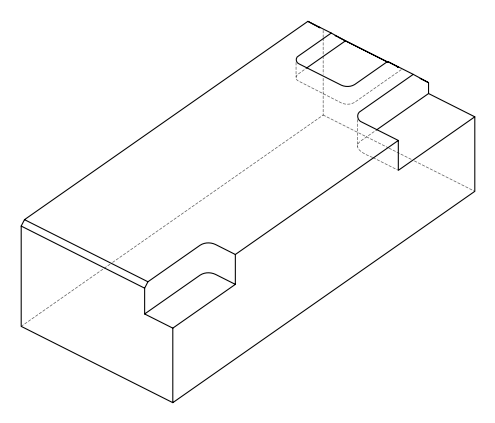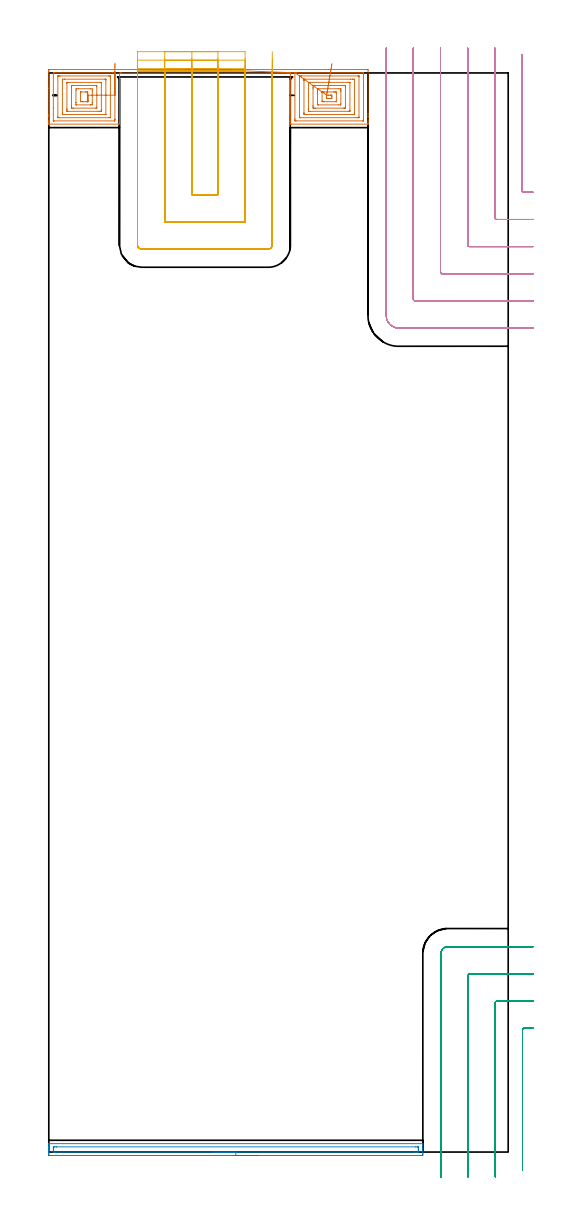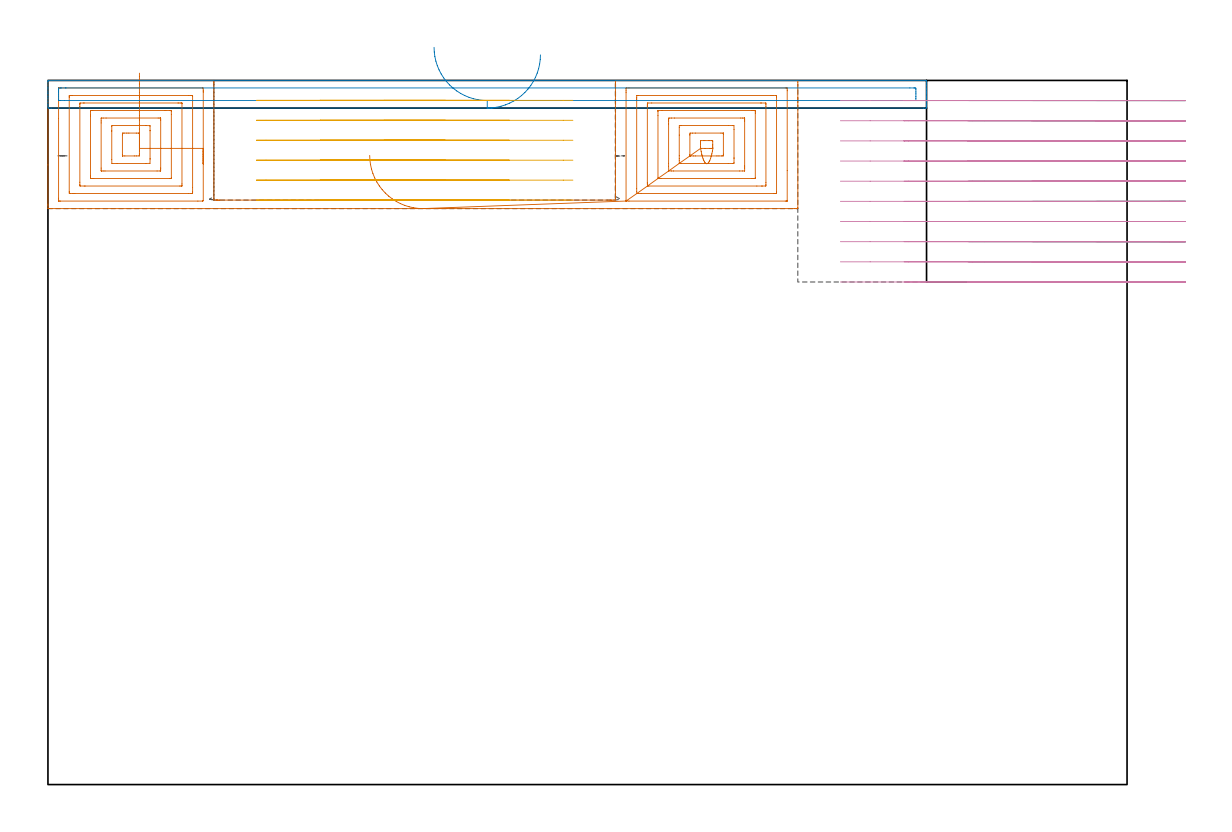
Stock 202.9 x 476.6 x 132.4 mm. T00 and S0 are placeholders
(PLAN: 5 operations, 1 tool changes, 42.9 min)
(1 AREA_MILL | FG_CHAMFER_SURFACE | UGT0205_001 | 6.13 min | 37393 mm3)
(2 AREA_MILL_1 | FG_CHAMFER_SURFACE_1 | UGT0205_001 | 2.83 min | 2278 mm3)
(3 MILL_CORNER_NOTCH_RECTANGULAR | CORNER_NOTCH_RECTANGULAR | NXT0201_012 | Follow Part, ap 4, ae 75% | 9.47 min | 140045 mm3)
(4 MILL_CORNER_NOTCH_RECTANGULAR_1 | CORNER_NOTCH_RECTANGULAR_1 | NXT0201_012 | Follow Part, ap 4, ae 75% | 16.98 min | 279258 mm3)
(5 MILL_SLOT | SLOT_PARTIAL_RECTANGULAR | NXT0201_012 | Follow Part, ap 4, ae 75% | 7.48 min | 129002 mm3)
(TOOL UGT0205_001 | Chamfer Mill 20 x 3 x 45 deg. | D20 FL50 Z2)
(TOOL NXT0201_012 | ENDMILL 16mm [2P460-1600-NA 1630] | D16 FL38 Z6)
(OP 1 AREA_MILL)
G17 G21 G94 G90
T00 M6
G54
G17 G0 G90 X60.5 Y478.1 S1061 M3
G43 Z142.4 H0
Z118.3
G94 G1 X60.538 Z117.428 F250.
X60.652 Z116.564
X60.841 Z115.712
X61.103 Z114.88
X61.437 Z114.074
X61.84 Z113.3
X62.309 Z112.564
X62.84 Z111.872
X63.429 Z111.229
X64.072 Z110.64
X64.764 Z110.109
X65.5 Z109.64
X66.274 Z109.237
X67.08 Z108.903
X67.912 Z108.641
X68.764 Z108.452
X69.628 Z108.338
X70.5 Z108.3
X140.419
X140.788 Y478.096 Z108.302
X140.99 Y478.091 Z108.306
X141. Y477.885 Z108.512
Y458.648 Z127.747
Y458.07 Z128.324
Y457.453 Z128.944
Y457.184 Z129.213
Y455.41 Z130.985
Y454.872 Z131.527
Y454.318 Z132.08
Y454.024 Z132.366
X140.991 Y454.003 Z132.388
X140.865 Y454. Z132.4
X107.018
X106.71 Y454.005 Z132.391
X106.707 Y454.056 Z132.34
X106.7 Y454.374 Z132.023
Y476.5 Z109.9
X106.266
X106.039 Y476.491 Z109.89
X105.949 Y476.5 Z109.9
X105.769
X105.682 Y476.498 Z109.894
X105.243 Y476.5 Z109.9
X32.308 Z109.899
X32.202 Y476.498 Z109.894
X32.074 Y476.5 Z109.9
X31.818 Z109.899
X31.814 Y476.497 Z109.894
X31.81 Y476.493 Z109.89
X31.803 Z109.891
X31.755 Y476.497 Z109.896
X31.66 Y476.5 Z109.9
X31.2
X31.199 Y454.394 Z132.004
X31.19 Y454.005 Z132.391
X30.864 Y454. Z132.4
X0.135
X0.01 Y454.003 Z132.388
X0.007 Y454.023 Z132.368
X0. Y454.318 Z132.08
Y454.871 Z131.528
Y455.41 Z130.985
Y457.453 Z128.944
Y458.07 Z128.324
Y469.886 Z116.511
Y477.268 Z109.129
X0.003 Y477.576 Z108.821
X0.008 Y478.091 Z108.306
X0.061 Y478.094 Z108.303
X0.581 Y478.1 Z108.3
X70.5
X108.701 Y476.679 Z109.721
X108.802 Y476.68 Z109.72
X109.245 Y476.686 Z109.714
X138.638
X138.86 Y476.683 Z109.717
X138.968 Y476.68 Z109.72
X138.987 Y476.679 Z109.721
X138.992 Y476.664 Z109.736
X138.996 Y476.632 Z109.768
X138.999 Y476.553 Z109.847
X139. Y470.926 Z115.474
X138.999 Y455.937 Z130.463
X138.996 Y455.576 Z130.824
X138.992 Y455.474 Z130.926
X138.988 Y455.421 Z130.979
X138.969 Y455.419 Z130.981
X138.86 Y455.417 Z130.983
X138.638 Y455.414 Z130.986
X109.245
X108.803 Y455.421 Z130.979
X108.71 Y455.428 Z130.972
X108.705 Y455.496 Z130.904
X108.703 Y455.564 Z130.836
X108.7 Y455.953 Z130.447
Y456.297 Z130.103
Y476.527 Z109.873
X108.701 Y476.679 Z109.721
X110.722 Y475.265 Z111.135
X110.759 Y475.267 Z111.133
X110.848 Y475.27 Z111.13
X111.026 Y475.271 Z111.129
X111.56 Y475.272 Z111.128
X136.5 Y475.271 Z111.129
X136.856 Y475.27 Z111.13
X136.974 Y475.267 Z111.133
X136.987 Y475.266 Z111.134
X136.992 Y475.23 Z111.17
X136.997 Y475.154 Z111.246
X136.999 Y475.059 Z111.341
X137. Y474.916 Z111.484
X136.999 Y457.184 Z129.216
X136.998 Y457.043 Z129.357
X136.99 Y456.899 Z129.501
X136.981 Y456.835 Z129.565
X136.945 Y456.833 Z129.567
X136.856 Y456.831 Z129.569
X136.323 Y456.829 Z129.571
X135.966 Y456.828 Z129.572
X110.907 Y456.829 Z129.571
X110.812 Y456.83 Z129.57
X110.75 Y456.832 Z129.568
X110.719 Y456.835 Z129.565
X110.71 Y456.86 Z129.54
X110.704 Y457.184 Z129.216
X110.701 Y457.508 Z128.892
X110.7 Y474.354 Z112.046
X110.704 Y474.916 Z111.484
X110.707 Y475.234 Z111.166
X110.722 Y475.265 Z111.135
X112.728 Y473.851 Z112.549
X112.808 Y473.854 Z112.546
X112.982 Y473.856 Z112.544
X133.294 Y473.857 Z112.543
X134.184
X134.358 Y473.856 Z112.544
X134.935 Y473.85 Z112.55
X134.99 Y473.841 Z112.559
X134.995 Y473.757 Z112.643
X134.998 Y473.577 Z112.823
X135. Y473.218 Z113.182
Y458.957 Z127.443
X134.998 Y458.551 Z127.849
X134.994 Y458.348 Z128.052
X134.99 Y458.253 Z128.147
X134.896 Y458.249 Z128.151
X134.184 Y458.243 Z128.157
X134.011
X113.525
X112.808 Y458.247 Z128.153
X112.715 Y458.249 Z128.151
X112.705 Y458.635 Z127.765
X112.701 Y458.85 Z127.55
X112.7 Y458.957 Z127.443
Y473.25 Z113.15
X112.702 Y473.358 Z113.042
X112.71 Y473.572 Z112.828
X112.728 Y473.851 Z112.549
X114.708 Y472.432 Z113.968
X114.731 Y472.436 Z113.964
X115.105 Y472.441 Z113.959
X115.293 Y472.443 Z113.957
X132.403
X132.591 Y472.441 Z113.959
X132.965 Y472.436 Z113.964
X132.992 Y472.432 Z113.968
X132.994 Y472.422 Z113.978
X132.997 Y472.393 Z114.007
X132.999 Y472.341 Z114.059
X133. Y472.256 Z114.144
X132.999 Y460.137 Z126.263
X132.996 Y459.844 Z126.556
X132.992 Y459.696 Z126.704
X132.99 Y459.665 Z126.735
X132.903 Y459.662 Z126.738
X132.778 Y459.659 Z126.741
X132.59 Y459.657 Z126.743
X132.403
X115.48
X114.775 Y459.658 Z126.742
X114.732 Y459.661 Z126.739
X114.725 Y459.663 Z126.737
X114.71 Y459.679 Z126.721
X114.703 Y459.73 Z126.67
X114.701 Y459.844 Z126.556
X114.7 Y460.62 Z125.78
X114.701 Y472.353 Z114.047
X114.702 Y472.402 Z113.998
X114.708 Y472.432 Z113.968
X116.72 Y471.022 Z115.378
X117.261 Y471.026 Z115.374
X117.605 Y471.028 Z115.372
X130.074
X130.622 Y471.026 Z115.374
X130.971 Y471.022 Z115.378
X130.99 Y471.017 Z115.383
X130.996 Y470.997 Z115.403
X130.999 Y470.483 Z115.917
X131. Y470.107 Z116.293
X130.999 Y461.617 Z124.783
X130.998 Y461.242 Z125.158
X130.992 Y461.115 Z125.285
X130.989 Y461.078 Z125.322
X130.963 Y461.076 Z125.324
X130.896 Y461.074 Z125.326
X130.622 Y461.072 Z125.328
X130.279 Y461.071 Z125.329
X117.809
X117.261 Y461.072 Z125.328
X116.915 Y461.075 Z125.325
X116.713 Y461.078 Z125.322
X116.704 Y461.285 Z125.115
X116.702 Y461.617 Z124.783
X116.7 Y462.175 Z124.225
Y469.596 Z116.804
X116.702 Y470.153 Z116.247
X116.72 Y471.022 Z115.378
X118.71 Y469.596 Z116.804
X119.025 Y469.614 Z116.786
X119.043
X127.931 Y469.615 Z116.785
X128.823 Y469.613 Z116.787
X128.84 Y469.612 Z116.788
X128.99 Y469.596 Z116.804
X128.996 Y469.442 Z116.958
X129. Y468.71 Z117.69
Y468.551 Z117.849
X128.999 Y463.232 Z123.168
X128.99 Y462.503 Z123.897
X128.856 Y462.488 Z123.912
X128.84 Y462.487 Z123.913
X127.968 Y462.485 Z123.915
X119.06 Y462.486 Z123.914
X119.043
X118.71 Y462.503 Z123.897
X118.703 Y462.841 Z123.559
X118.7 Y464.277 Z122.123
Y468.164 Z118.236
X118.701 Y468.71 Z117.69
X118.702 Y469.049 Z117.351
X118.71 Y469.596 Z116.804
X120.715 Y468.194 Z118.206
X120.731 Y468.196 Z118.204
X120.824 Y468.198 Z118.202
X121.336 Y468.2 Z118.2
X121.715
X125.789
X126.168
X126.682 Y468.199 Z118.201
X126.892 Y468.196 Z118.204
X126.985 Y468.194 Z118.206
X126.999 Y467.883 Z118.517
Y464.07 Z122.33
X126.997 Y463.966 Z122.434
X126.993 Y463.916 Z122.484
X126.991 Y463.908 Z122.492
X126.975 Y463.905 Z122.495
X126.926 Y463.903 Z122.497
X126.547 Y463.9 Z122.5
X121.715
X121.2 Y463.902 Z122.498
X120.824 Y463.907 Z122.493
X120.71 Y463.913 Z122.487
X120.703 Y464.153 Z122.247
X120.701 Y464.277 Z122.123
X120.7 Y467.946 Z118.454
X120.704 Y468.07 Z118.33
X120.71 Y468.152 Z118.248
X120.715 Y468.194 Z118.206
X122.716 Y466.78 Z119.62
X122.762 Y466.781 Z119.619
X123.496 Y466.786 Z119.614
X123.647
X124.387
X124.539
X124.807 Y466.782 Z119.618
X124.94 Y466.779 Z119.621
X124.99 Y466.772 Z119.628
X124.992 Y466.729 Z119.671
X124.999 Y466.327 Z120.073
Y466.05 Z120.35
X124.996 Y465.444 Z120.956
X124.99 Y465.354 Z121.046
X124.98 Y465.32 Z121.08
X124.941 Y465.319 Z121.081
X124.757 Y465.316 Z121.084
X124.387 Y465.314 Z121.086
X124.236
X123.496
X123.344
X122.739 Y465.32 Z121.08
X122.711 Y465.321 Z121.079
X122.707 Y465.356 Z121.044
X122.703 Y465.442 Z120.958
X122.701 Y465.613 Z120.787
X122.7 Y465.956 Z120.444
Y466.05 Z120.35
X122.702 Y466.446 Z119.954
X122.706 Y466.644 Z119.756
X122.71 Y466.743 Z119.657
X122.716 Y466.78 Z119.62
X122.823 Y467.418 Z119.035
X122.938 Y468.104 Z118.509
X123.06 Y468.833 Z118.046
X123.188 Y469.599 Z117.648
X123.321 Y470.396 Z117.32
X123.458 Y471.219 Z117.063
X123.599 Y472.06 Z116.88
X123.742 Y472.914 Z116.772
X123.886 Y473.774 Z116.74
X124.029 Y474.633 Z116.784
X124.172 Y475.485 Z116.904
X124.312 Y476.324 Z117.099
X124.449 Y477.143 Z117.367
X124.582 Y477.935 Z117.706
X124.709 Y478.696 Z118.114
X124.83 Y479.418 Z118.588
X124.943 Y480.097 Z119.124
X125.049 Y480.728 Z119.718
G0 Z142.4
X29.2 Y480.922
Z119.62
G1 Y480.279 Z119.031
Y479.586 Z118.5
Y478.851 Z118.031
Y478.077 Z117.628
Y477.271 Z117.295
Y476.439 Z117.032
Y475.587 Z116.843
Y474.722 Z116.729
Y473.851 Z116.691
Y472.979 Z116.729
Y472.114 Z116.843
Y471.263 Z117.032
Y470.43 Z117.295
Y469.625 Z117.628
Y468.851 Z118.031
Y468.115 Z118.5
Y467.423 Z119.031
Y466.78 Z119.62
Y456.181 Z130.219
X29.199 Y456.064 Z130.336
X29.194 Y455.831 Z130.569
X29.184 Y455.421 Z130.979
X29.083 Y455.415 Z130.985
X29.079 Y455.414 Z130.986
X2.362
X2.14 Y455.417 Z130.983
X2.032 Y455.42 Z130.98
X2.013 Y455.421 Z130.979
X2.009 Y455.436 Z130.964
X2.004 Y455.468 Z130.932
X2.002 Y455.546 Z130.854
X2. Y461.174 Z125.226
Y476.163 Z110.237
X2.004 Y476.524 Z109.876
X2.008 Y476.627 Z109.773
X2.012 Y476.679 Z109.721
X2.031 Y476.681 Z109.719
X2.141 Y476.683 Z109.717
X2.362 Y476.686 Z109.714
X28.192
X29.083 Y476.685 Z109.715
X29.088 Y476.684 Z109.716
X29.199 Y476.629 Z109.771
X29.201 Y476.572 Z109.828
X29.2 Y466.78 Z119.62
X27.2
X27.199 Y456.987 Z129.413
X27.197 Y456.889 Z129.511
X27.192 Y456.841 Z129.559
X27.19 Y456.836 Z129.564
X27.171 Y456.833 Z129.567
X27.125 Y456.831 Z129.569
X26.768 Y456.829 Z129.571
X26.411 Y456.828 Z129.572
X4.5 Y456.829 Z129.571
X4.144 Y456.831 Z129.569
X4.026 Y456.833 Z129.567
X4.013 Y456.835 Z129.565
X4.009 Y456.87 Z129.53
X4.004 Y456.946 Z129.454
X4.001 Y457.041 Z129.359
X4. Y457.184 Z129.216
X4.001 Y474.916 Z111.484
X4.002 Y475.057 Z111.343
X4.01 Y475.201 Z111.199
X4.019 Y475.265 Z111.135
X4.055 Y475.267 Z111.133
X4.144 Y475.269 Z111.131
X4.678 Y475.271 Z111.129
X5.034
X26.411
X26.948 Y475.268 Z111.132
X27.116 Y475.265 Z111.135
X27.19 Y475.258 Z111.142
X27.198 Y475.019 Z111.381
X27.199 Y474.916 Z111.484
X27.2 Y474.131 Z112.269
Y466.78 Z119.62
X25.2
X25.199 Y458.39 Z128.01
X25.195 Y458.308 Z128.092
X25.19 Y458.26 Z128.14
X25.183 Y458.249 Z128.151
X25.167 Y458.248 Z128.152
X24.988 Y458.245 Z128.155
X24.629 Y458.243 Z128.157
X24.456
X6.816
X6.641 Y458.244 Z128.156
X6.065 Y458.25 Z128.15
X6.01 Y458.259 Z128.141
X6.007 Y458.343 Z128.057
X6.003 Y458.523 Z127.877
X6. Y458.882 Z127.518
Y473.143 Z113.257
X6.003 Y473.549 Z112.851
X6.007 Y473.752 Z112.648
X6.01 Y473.847 Z112.553
X6.105 Y473.851 Z112.549
X6.816 Y473.856 Z112.544
X6.989 Y473.857 Z112.543
X24.803
X25.041 Y473.855 Z112.545
X25.159 Y473.852 Z112.548
X25.183 Y473.851 Z112.549
X25.19 Y473.838 Z112.562
X25.193 Y473.801 Z112.599
X25.199 Y473.462 Z112.938
X25.2 Y466.78 Z119.62
X23.2
X23.199 Y460.381 Z126.019
X23.193 Y459.844 Z126.556
X23.19 Y459.675 Z126.725
X23.029 Y459.664 Z126.737
X22.848 Y459.661 Z126.739
X22.145 Y459.657 Z126.743
X21.957
X8.41
X8.222 Y459.659 Z126.741
X8.097 Y459.662 Z126.738
X8.01 Y459.665 Z126.735
X8.008 Y459.696 Z126.704
X8.004 Y459.844 Z126.556
X8. Y460.438 Z125.962
Y460.73 Z125.67
X8.001 Y471.964 Z114.436
X8.004 Y472.256 Z114.144
X8.008 Y472.404 Z113.996
X8.01 Y472.435 Z113.965
X8.097 Y472.438 Z113.962
X8.222 Y472.441 Z113.959
X8.41 Y472.443 Z113.957
X8.597
X22.848 Y472.442 Z113.958
X23.036 Y472.44 Z113.96
X23.16 Y472.436 Z113.964
X23.191 Y472.433 Z113.967
X23.194 Y472.415 Z113.985
X23.197 Y472.373 Z114.027
X23.199 Y472.256 Z114.144
X23.2 Y466.78 Z119.62
X21.2
Y461.485 Z124.915
X21.197 Y461.351 Z125.049
X21.19 Y461.09 Z125.31
X21.166 Y461.078 Z125.322
X21.135 Y461.075 Z125.325
X21.067 Y461.073 Z125.327
X20.724 Y461.071 Z125.329
X10.926 Y461.072 Z125.328
X10.378 Y461.074 Z125.326
X10.029 Y461.078 Z125.322
X10.01 Y461.083 Z125.317
X10.004 Y461.103 Z125.297
X10.001 Y461.617 Z124.783
X10. Y461.993 Z124.407
X10.001 Y470.483 Z115.917
X10.002 Y470.858 Z115.542
X10.008 Y470.985 Z115.415
X10.011 Y471.022 Z115.378
X10.037 Y471.024 Z115.376
X10.104 Y471.026 Z115.374
X10.378 Y471.028 Z115.372
X10.721 Y471.029 Z115.371
X20.519
X21.067 Y471.026 Z115.374
X21.144 Y471.025 Z115.375
X21.184 Y471.022 Z115.378
X21.19 Y470.881 Z115.519
X21.197 Y470.616 Z115.784
X21.199 Y470.483 Z115.917
X21.2 Y466.78 Z119.62
X19.2
Y463.475 Z122.925
Y463.39 Z123.01
X19.195 Y462.593 Z123.807
X19.19 Y462.503 Z123.897
X18.412 Y462.486 Z123.914
X18.395
X12.16
X12.144 Y462.487 Z123.913
X12.01 Y462.503 Z123.897
X12.004 Y462.658 Z123.742
X12.001 Y463.39 Z123.01
X12. Y463.549 Z122.851
X12.001 Y468.868 Z117.532
X12.01 Y469.596 Z116.804
X12.144 Y469.612 Z116.788
X12.16 Y469.613 Z116.787
X13.032 Y469.615 Z116.785
X18.395 Y469.614 Z116.786
X19.19 Y469.596 Z116.804
X19.2 Y468.795 Z117.605
Y468.71 Z117.69
Y466.78 Z119.62
X17.2
Y465.466 Z120.934
Y464.58 Z121.82
X17.197 Y464.277 Z122.123
X17.193 Y463.985 Z122.415
X17.19 Y463.917 Z122.483
X17.117 Y463.907 Z122.493
X16.988 Y463.903 Z122.497
X16.613 Y463.901 Z122.499
X15.211 Y463.9 Z122.5
X14.832
X14.318 Y463.901 Z122.499
X14.108 Y463.904 Z122.496
X14.015 Y463.906 Z122.494
X14.001 Y464.217 Z122.183
Y468.03 Z118.37
X14.003 Y468.134 Z118.266
X14.007 Y468.184 Z118.216
X14.009 Y468.192 Z118.208
X14.025 Y468.195 Z118.205
X14.074 Y468.197 Z118.203
X14.453 Y468.2 Z118.2
X16.235
X16.613 Y468.199 Z118.201
X17.13 Y468.196 Z118.204
X17.177 Y468.194 Z118.206
X17.191 Y468.135 Z118.265
X17.196 Y467.823 Z118.577
X17.2 Y467.239 Z119.161
Y466.937 Z119.463
Y466.78 Z119.62
Y466.19 Z120.264
Y465.659 Z120.956
Y465.19 Z121.692
Y464.788 Z122.465
Y464.454 Z123.271
Y464.191 Z124.103
Y464.003 Z124.955
Y463.889 Z125.82
Y463.851 Z126.692
Y463.889 Z127.563
Y464.003 Z128.428
Y464.191 Z129.28
Y464.454 Z130.112
Y464.788 Z130.918
Y465.19 Z131.692
Y465.659 Z132.427
Y466.19 Z133.119
Y466.78 Z133.763
G0 Z142.4
M5
M2
(OP 2 AREA_MILL_1)
G17 G21 G94 G90
T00 M6
G54
G17 G0 G90 X92.6 Y-1.5 S1061 M3
G43 Z142.4 H0
Z137.2
G94 G1 X92.562 Z136.328 F250.
X92.448 Z135.464
X92.259 Z134.612
X91.997 Z133.78
X91.663 Z132.974
X91.26 Z132.2
X90.792 Z131.464
X90.26 Z130.772
X89.671 Z130.129
X89.028 Z129.54
X88.336 Z129.008
X87.6 Z128.54
X86.826 Z128.137
X86.02 Z127.803
X85.188 Z127.541
X84.336 Z127.352
X83.472 Z127.238
X82.6 Z127.2
X0.591
X0.184 Y-1.496 Z127.201
X0.01 Y-1.491 Z127.205
X0. Y-1.095 Z127.6
Y-0.799 Z127.896
Y-0.217 Z128.477
Y0.375 Z129.072
Y0.661 Z129.358
Y1.253 Z129.95
Y1.539 Z130.235
Y2.111 Z130.81
Y2.417 Z131.116
Y3.437 Z132.136
X0.002 Y3.57 Z132.263
X0.01 Y3.698 Z132.388
X0.145 Y3.7 Z132.4
X165.055
X165.19 Y3.698 Z132.388
X165.198 Y3.57 Z132.263
X165.2 Y3.436 Z132.135
Y2.724 Z131.423
Y2.111 Z130.81
Y1.539 Z130.235
Y1.253 Z129.95
Y0.661 Z129.358
Y0.375 Z129.072
Y-0.217 Z128.477
Y-0.799 Z127.896
X165.197 Y-1.095 Z127.6
X165.19 Y-1.491 Z127.205
X165.016 Y-1.496 Z127.201
X164.609 Y-1.5 Z127.2
X82.6
Y-0.086 Z128.614
X3.132
X2.374 Y-0.085 Z128.615
X2.238 Y-0.083 Z128.617
X2.037 Y-0.079 Z128.621
X2.01 Y-0.013 Z128.687
X2.004 Y0.147 Z128.847
X2.001 Y0.661 Z129.361
X2. Y1.029 Z129.729
X2.001 Y1.539 Z130.239
X2.003 Y1.904 Z130.604
X2.01 Y2.268 Z130.968
X2.374 Y2.28 Z130.98
X2.51 Y2.283 Z130.983
X3.265 Y2.286 Z130.986
X3.398
X162.068
X162.826 Y2.284 Z130.984
X162.962 Y2.283 Z130.983
X163.163 Y2.279 Z130.979
X163.19 Y2.213 Z130.913
X163.196 Y2.053 Z130.753
X163.199 Y1.539 Z130.239
X163.2 Y1.171 Z129.871
X163.199 Y0.661 Z129.361
X163.197 Y0.296 Z128.996
X163.19 Y-0.068 Z128.632
X162.826 Y-0.08 Z128.62
X162.69 Y-0.083 Z128.617
X161.935 Y-0.086 Z128.614
X161.802
X82.6
X81.728 Z128.652
X80.864 Z128.766
X80.012 Z128.955
X79.18 Z129.217
X78.374 Z129.551
X77.6 Z129.954
X76.864 Z130.423
X76.172 Z130.954
X75.529 Z131.543
X74.94 Z132.186
X74.408 Z132.878
X73.94 Z133.614
X73.537 Z134.388
X73.203 Z135.194
X72.941 Z136.026
X72.752 Z136.878
X72.638 Z137.743
X72.6 Z138.614
G0 Z142.4
M5
M2
(OP 3 MILL_CORNER_NOTCH_RECTANGULAR)
G17 G21 G94 G90
T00 M6
G54
G17 G0 G90 X213.9 Y54.7 S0 M3
G43 Z142.4 H1
Z128.61
G94 G1 X210.9 F250.
X209.995 F500.
G3 X209.2 Y53.905 R0.8
G1 Y-4.931
Y-7.931 F250.
G0 Z142.4
X213.9 Y66.7
Z128.61
G1 X210.9
X197.995 F500.
G3 X197.2 Y65.905 R0.8
G1 Y-8.
Y-11. F250.
G0 Z142.4
X213.9 Y78.7
Z128.61
G1 X210.9
X185.996 F500.
G3 X185.2 Y77.904 R0.8
G1 Y-8.
Y-11. F250.
G0 Z142.4
X213.9 Y90.7
Z128.61
G1 X210.9
X176.1 F500.
G3 X173.2 Y87.8 R2.9
G1 Y-8.
Y-11. F250.
G0 Z142.4
X213.9 Y54.7
Z124.82
G1 X210.9
X209.995 F500.
G3 X209.2 Y53.905 R0.8
G1 Y-4.931
Y-7.931 F250.
G0 Z142.4
X213.9 Y66.7
Z124.82
G1 X210.9
X197.995 F500.
G3 X197.2 Y65.905 R0.8
G1 Y-8.
Y-11. F250.
G0 Z142.4
X213.9 Y78.7
Z124.82
G1 X210.9
X185.995 F500.
G3 X185.2 Y77.905 R0.8
G1 Y-8.
Y-11. F250.
G0 Z142.4
X213.9 Y90.7
Z124.82
G1 X210.9
X176.1 F500.
G3 X173.2 Y87.8 R2.9
G1 Y-8.
Y-11. F250.
G0 Z142.4
X213.9 Y54.7
Z121.03
G1 X210.9
X209.995 F500.
G3 X209.2 Y53.905 R0.8
G1 Y-4.931
Y-7.931 F250.
G0 Z142.4
X213.9 Y66.7
Z121.03
G1 X210.9
X197.995 F500.
G3 X197.2 Y65.905 R0.8
G1 Y-8.
Y-11. F250.
G0 Z142.4
X213.9 Y78.7
Z121.03
G1 X210.9
X185.995 F500.
G3 X185.2 Y77.905 R0.8
G1 Y-8.
Y-11. F250.
G0 Z142.4
X213.9 Y90.7
Z121.03
G1 X210.9
X176.1 F500.
G3 X173.2 Y87.8 R2.9
G1 Y-8.
Y-11. F250.
G0 Z142.4
X213.9 Y54.7
Z117.24
G1 X210.9
X209.995 F500.
G3 X209.2 Y53.905 R0.8
G1 Y-4.931
Y-7.931 F250.
G0 Z142.4
X213.9 Y66.7
Z117.24
G1 X210.9
X197.995 F500.
G3 X197.2 Y65.905 R0.8
G1 Y-8.
Y-11. F250.
G0 Z142.4
X213.9 Y78.7
Z117.24
G1 X210.9
X185.995 F500.
G3 X185.2 Y77.905 R0.8
G1 Y-8.
Y-11. F250.
G0 Z142.4
X213.9 Y90.7
Z117.24
G1 X210.9
X176.1 F500.
G3 X173.2 Y87.8 R2.9
G1 Y-8.
Y-11. F250.
G0 Z142.4
X213.9 Y54.7
Z113.45
G1 X210.9
X209.995 F500.
G3 X209.2 Y53.905 R0.8
G1 Y-4.931
Y-7.931 F250.
G0 Z142.4
X213.9 Y66.7
Z113.45
G1 X210.9
X197.995 F500.
G3 X197.2 Y65.905 R0.8
G1 Y-8.
Y-11. F250.
G0 Z142.4
X213.9 Y78.7
Z113.45
G1 X210.9
X185.995 F500.
G3 X185.2 Y77.905 R0.8
G1 Y-8.
Y-11. F250.
G0 Z142.4
X213.9 Y90.7
Z113.45
G1 X210.9
X176.1 F500.
G3 X173.2 Y87.8 R2.9
G1 Y-8.
Y-11. F250.
G0 Z142.4
X213.9 Y54.7
Z109.66
G1 X210.9
X209.995 F500.
G3 X209.2 Y53.905 R0.8
G1 Y-4.931
Y-7.931 F250.
G0 Z142.4
X213.9 Y66.7
Z109.66
G1 X210.9
X197.995 F500.
G3 X197.2 Y65.905 R0.8
G1 Y-8.
Y-11. F250.
G0 Z142.4
X213.9 Y78.7
Z109.66
G1 X210.9
X185.995 F500.
G3 X185.2 Y77.905 R0.8
G1 Y-8.
Y-11. F250.
G0 Z142.4
X213.9 Y90.7
Z109.66
G1 X210.9
X176.1 F500.
G3 X173.2 Y87.8 R2.9
G1 Y-8.
Y-11. F250.
G0 Z142.4
X213.9 Y54.7
Z105.87
G1 X210.9
X209.995 F500.
G3 X209.2 Y53.905 R0.8
G1 Y-4.931
Y-7.931 F250.
G0 Z142.4
X213.9 Y66.7
Z105.87
G1 X210.9
X197.995 F500.
G3 X197.2 Y65.905 R0.8
G1 Y-8.
Y-11. F250.
G0 Z142.4
X213.9 Y78.7
Z105.87
G1 X210.9
X185.995 F500.
G3 X185.2 Y77.905 R0.8
G1 Y-8.
Y-11. F250.
G0 Z142.4
X213.9 Y90.7
Z105.87
G1 X210.9
X176.1 F500.
G3 X173.2 Y87.8 R2.9
G1 Y-8.
Y-11. F250.
G0 Z142.4
X213.9 Y54.7
Z102.08
G1 X210.9
X209.995 F500.
G3 X209.2 Y53.905 R0.8
G1 Y-4.931
Y-7.931 F250.
G0 Z142.4
X213.9 Y66.7
Z102.08
G1 X210.9
X197.995 F500.
G3 X197.2 Y65.905 R0.8
G1 Y-8.
Y-11. F250.
G0 Z142.4
X213.9 Y78.7
Z102.08
G1 X210.9
X185.995 F500.
G3 X185.2 Y77.905 R0.8
G1 Y-8.
Y-11. F250.
G0 Z142.4
X213.9 Y90.7
Z102.08
G1 X210.9
X176.1 F500.
G3 X173.2 Y87.8 R2.9
G1 Y-8.
Y-11. F250.
G0 Z142.4
X213.9 Y54.7
Z98.29
G1 X210.9
X209.995 F500.
G3 X209.2 Y53.905 R0.8
G1 Y-4.931
Y-7.931 F250.
G0 Z142.4
X213.9 Y66.7
Z98.29
G1 X210.9
X197.995 F500.
G3 X197.2 Y65.905 R0.8
G1 Y-8.
Y-11. F250.
G0 Z142.4
X213.9 Y78.7
Z98.29
G1 X210.9
X185.995 F500.
G3 X185.2 Y77.905 R0.8
G1 Y-8.
Y-11. F250.
G0 Z142.4
X213.9 Y90.7
Z98.29
G1 X210.9
X176.1 F500.
G3 X173.2 Y87.8 R2.9
G1 Y-8.
Y-11. F250.
G0 Z142.4
X213.9 Y54.7
Z94.5
G1 X210.9
X209.995 F500.
G3 X209.2 Y53.905 R0.8
G1 Y-4.931
Y-7.931 F250.
G0 Z142.4
X213.9 Y66.7
Z94.5
G1 X210.9
X197.995 F500.
G3 X197.2 Y65.905 R0.8
G1 Y-8.
Y-11. F250.
G0 Z142.4
X213.9 Y78.7
Z94.5
G1 X210.9
X185.995 F500.
G3 X185.2 Y77.905 R0.8
G1 Y-8.
Y-11. F250.
G0 Z142.4
X213.9 Y90.7
Z94.5
G1 X210.9
X176.1 F500.
G3 X173.2 Y87.8 R2.9
G1 Y-8.
Y-11. F250.
G0 Z142.4
M5
M2
(OP 4 MILL_CORNER_NOTCH_RECTANGULAR_1)
G17 G21 G94 G90
T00 M6
G54
G17 G0 G90 X209. Y484.776 S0 M3
G43 Z142.4 H1
Z128.61
G94 G1 Y481.776 F250.
Y424.694 F500.
G3 X209.794 Y423.9 R0.8
G1 X210.9
X213.9 F250.
G0 Z142.4
X196.983 Y487.6
Z128.61
G1 X196.999 Y484.6
X197. Y484.346 F500.
Y412.695
G3 X197.795 Y411.9 R0.8
G1 X210.9
X213.9 F250.
G0 Z142.4
X184.978 Y487.6
Z128.61
G1 X184.999 Y484.6
X185. Y484.346 F500.
Y400.695
G3 X185.795 Y399.9 R0.8
G1 X210.9
X213.9 F250.
G0 Z142.4
X172.967 Y487.6
Z128.61
G1 X172.999 Y484.6
G2 X173. Y484.346 R24. F500.
G1 Y388.695
G3 X173.795 Y387.9 R0.8
G1 X210.9
X213.9 F250.
G0 Z142.4
X160.934 Y487.599
Z128.61
G1 X160.997 Y484.6
G2 X161. Y484.346 R12. F500.
G1 Y376.695
G3 X161.795 Y375.9 R0.8
G1 X210.9
X213.9 F250.
G0 Z142.4
X149. Y487.346
Z128.61
G1 Y484.346
Y369.5 F500.
G3 X154.6 Y363.9 R5.6
G1 X210.9
X213.9 F250.
G0 Z142.4
X209. Y484.776
Z124.82
G1 Y481.776
Y424.694 F500.
G3 X209.794 Y423.9 R0.8
G1 X210.9
X213.9 F250.
G0 Z142.4
X196.983 Y487.6
Z124.82
G1 X196.999 Y484.6
X197. Y484.346 F500.
Y412.695
G3 X197.795 Y411.9 R0.8
G1 X210.9
X213.9 F250.
G0 Z142.4
X184.978 Y487.6
Z124.82
G1 X184.999 Y484.6
X185. Y484.346 F500.
Y400.695
G3 X185.795 Y399.9 R0.8
G1 X210.9
X213.9 F250.
G0 Z142.4
X172.967 Y487.6
Z124.82
G1 X172.999 Y484.6
G2 X173. Y484.346 R24. F500.
G1 Y388.695
G3 X173.795 Y387.9 R0.8
G1 X210.9
X213.9 F250.
G0 Z142.4
X160.934 Y487.599
Z124.82
G1 X160.997 Y484.6
G2 X161. Y484.346 R12. F500.
G1 Y376.696
G3 X161.796 Y375.9 R0.8
G1 X210.9
X213.9 F250.
G0 Z142.4
X149. Y487.346
Z124.82
G1 Y484.346
Y369.5 F500.
G3 X154.6 Y363.9 R5.6
G1 X210.9
X213.9 F250.
G0 Z142.4
X209. Y484.776
Z121.03
G1 Y481.776
Y424.694 F500.
G3 X209.794 Y423.9 R0.8
G1 X210.9
X213.9 F250.
G0 Z142.4
X196.983 Y487.6
Z121.03
G1 X196.999 Y484.6
X197. Y484.346 F500.
Y412.695
G3 X197.795 Y411.9 R0.8
G1 X210.9
X213.9 F250.
G0 Z142.4
X184.978 Y487.6
Z121.03
G1 X184.999 Y484.6
X185. Y484.346 F500.
Y400.695
G3 X185.795 Y399.9 R0.8
G1 X210.9
X213.9 F250.
G0 Z142.4
X172.967 Y487.6
Z121.03
G1 X172.999 Y484.6
G2 X173. Y484.346 R24. F500.
G1 Y388.695
G3 X173.795 Y387.9 R0.8
G1 X210.9
X213.9 F250.
G0 Z142.4
X160.934 Y487.599
Z121.03
G1 X160.997 Y484.6
G2 X161. Y484.346 R12. F500.
G1 Y376.696
G3 X161.796 Y375.9 R0.8
G1 X210.9
X213.9 F250.
G0 Z142.4
X149. Y487.346
Z121.03
G1 Y484.346
Y369.5 F500.
G3 X154.6 Y363.9 R5.6
G1 X210.9
X213.9 F250.
G0 Z142.4
X209. Y484.776
Z117.24
G1 Y481.776
Y424.694 F500.
G3 X209.794 Y423.9 R0.8
G1 X210.9
X213.9 F250.
G0 Z142.4
X196.984 Y487.6
Z117.24
G1 X196.999 Y484.6
X197. Y484.352 F500.
Y412.695
G3 X197.795 Y411.9 R0.8
G1 X210.9
X213.9 F250.
G0 Z142.4
X184.978 Y487.6
Z117.24
G1 X184.999 Y484.6
X185. Y484.352 F500.
Y400.695
G3 X185.795 Y399.9 R0.8
G1 X210.9
X213.9 F250.
G0 Z142.4
X172.968 Y487.6
Z117.24
G1 X172.999 Y484.6
G2 X173. Y484.352 R24. F500.
G1 Y388.695
G3 X173.795 Y387.9 R0.8
G1 X210.9
X213.9 F250.
G0 Z142.4
X160.935 Y487.599
Z117.24
G1 X160.997 Y484.6
G2 X161. Y484.352 R12. F500.
G1 Y376.695
G3 X161.795 Y375.9 R0.8
G1 X210.9
X213.9 F250.
G0 Z142.4
X149. Y487.352
Z117.24
G1 Y484.352
Y369.5 F500.
G3 X154.6 Y363.9 R5.6
G1 X210.9
X213.9 F250.
G0 Z142.4
X209. Y484.776
Z113.45
G1 Y481.776
Y424.694 F500.
G3 X209.794 Y423.9 R0.8
G1 X210.9
X213.9 F250.
G0 Z142.4
X197. Y487.6
Z113.45
G1 Y484.6
Y412.695 F500.
G3 X197.795 Y411.9 R0.8
G1 X210.9
X213.9 F250.
G0 Z142.4
X185. Y487.6
Z113.45
G1 Y484.6
Y400.695 F500.
G3 X185.795 Y399.9 R0.8
G1 X210.9
X213.9 F250.
G0 Z142.4
X173. Y487.6
Z113.45
G1 Y484.6
Y388.695 F500.
G3 X173.795 Y387.9 R0.8
G1 X210.9
X213.9 F250.
G0 Z142.4
X161. Y487.6
Z113.45
G1 Y484.6
Y376.695 F500.
G3 X161.795 Y375.9 R0.8
G1 X210.9
X213.9 F250.
G0 Z142.4
X149. Y487.6
Z113.45
G1 Y484.6
Y369.5 F500.
G3 X154.6 Y363.9 R5.6
G1 X210.9
X213.9 F250.
G0 Z142.4
X209. Y484.776
Z109.66
G1 Y481.776
Y424.694 F500.
G3 X209.794 Y423.9 R0.8
G1 X210.9
X213.9 F250.
G0 Z142.4
X197. Y487.6
Z109.66
G1 Y484.6
Y412.695 F500.
G3 X197.795 Y411.9 R0.8
G1 X210.9
X213.9 F250.
G0 Z142.4
X185. Y487.6
Z109.66
G1 Y484.6
Y400.695 F500.
G3 X185.795 Y399.9 R0.8
G1 X210.9
X213.9 F250.
G0 Z142.4
X173. Y487.6
Z109.66
G1 Y484.6
Y388.695 F500.
G3 X173.795 Y387.9 R0.8
G1 X210.9
X213.9 F250.
G0 Z142.4
X161. Y487.6
Z109.66
G1 Y484.6
Y376.695 F500.
G3 X161.795 Y375.9 R0.8
G1 X210.9
X213.9 F250.
G0 Z142.4
X149. Y487.6
Z109.66
G1 Y484.6
Y369.5 F500.
G3 X154.6 Y363.9 R5.6
G1 X210.9
X213.9 F250.
G0 Z142.4
X209. Y484.776
Z105.87
G1 Y481.776
Y424.694 F500.
G3 X209.794 Y423.9 R0.8
G1 X210.9
X213.9 F250.
G0 Z142.4
X197. Y487.6
Z105.87
G1 Y484.6
Y412.695 F500.
G3 X197.795 Y411.9 R0.8
G1 X210.9
X213.9 F250.
G0 Z142.4
X185. Y487.6
Z105.87
G1 Y484.6
Y400.695 F500.
G3 X185.795 Y399.9 R0.8
G1 X210.9
X213.9 F250.
G0 Z142.4
X173. Y487.6
Z105.87
G1 Y484.6
Y388.695 F500.
G3 X173.795 Y387.9 R0.8
G1 X210.9
X213.9 F250.
G0 Z142.4
X161. Y487.6
Z105.87
G1 Y484.6
Y376.696 F500.
G3 X161.796 Y375.9 R0.8
G1 X210.9
X213.9 F250.
G0 Z142.4
X149. Y487.6
Z105.87
G1 Y484.6
Y369.5 F500.
G3 X154.6 Y363.9 R5.6
G1 X210.9
X213.9 F250.
G0 Z142.4
X209. Y484.776
Z102.08
G1 Y481.776
Y424.694 F500.
G3 X209.794 Y423.9 R0.8
G1 X210.9
X213.9 F250.
G0 Z142.4
X197. Y487.6
Z102.08
G1 Y484.6
Y412.695 F500.
G3 X197.795 Y411.9 R0.8
G1 X210.9
X213.9 F250.
G0 Z142.4
X185. Y487.6
Z102.08
G1 Y484.6
Y400.695 F500.
G3 X185.795 Y399.9 R0.8
G1 X210.9
X213.9 F250.
G0 Z142.4
X173. Y487.6
Z102.08
G1 Y484.6
Y388.695 F500.
G3 X173.795 Y387.9 R0.8
G1 X210.9
X213.9 F250.
G0 Z142.4
X161. Y487.6
Z102.08
G1 Y484.6
Y376.696 F500.
G3 X161.796 Y375.9 R0.8
G1 X210.9
X213.9 F250.
G0 Z142.4
X149. Y487.6
Z102.08
G1 Y484.6
Y369.5 F500.
G3 X154.6 Y363.9 R5.6
G1 X210.9
X213.9 F250.
G0 Z142.4
X209. Y484.776
Z98.29
G1 Y481.776
Y424.694 F500.
G3 X209.794 Y423.9 R0.8
G1 X210.9
X213.9 F250.
G0 Z142.4
X197. Y487.6
Z98.29
G1 Y484.6
Y412.695 F500.
G3 X197.795 Y411.9 R0.8
G1 X210.9
X213.9 F250.
G0 Z142.4
X185. Y487.6
Z98.29
G1 Y484.6
Y400.695 F500.
G3 X185.795 Y399.9 R0.8
G1 X210.9
X213.9 F250.
G0 Z142.4
X173. Y487.6
Z98.29
G1 Y484.6
Y388.695 F500.
G3 X173.795 Y387.9 R0.8
G1 X210.9
X213.9 F250.
G0 Z142.4
X161. Y487.6
Z98.29
G1 Y484.6
Y376.696 F500.
G3 X161.796 Y375.9 R0.8
G1 X210.9
X213.9 F250.
G0 Z142.4
X149. Y487.6
Z98.29
G1 Y484.6
Y369.5 F500.
G3 X154.6 Y363.9 R5.6
G1 X210.9
X213.9 F250.
G0 Z142.4
X209. Y484.776
Z94.5
G1 Y481.776
Y424.694 F500.
G3 X209.794 Y423.9 R0.8
G1 X210.9
X213.9 F250.
G0 Z142.4
X197. Y487.6
Z94.5
G1 Y484.6
Y412.695 F500.
G3 X197.795 Y411.9 R0.8
G1 X210.9
X213.9 F250.
G0 Z142.4
X185. Y487.6
Z94.5
G1 Y484.6
Y400.695 F500.
G3 X185.795 Y399.9 R0.8
G1 X210.9
X213.9 F250.
G0 Z142.4
X173. Y487.6
Z94.5
G1 Y484.6
Y388.695 F500.
G3 X173.795 Y387.9 R0.8
G1 X210.9
X213.9 F250.
G0 Z142.4
X161. Y487.6
Z94.5
G1 Y484.6
Y376.696 F500.
G3 X161.796 Y375.9 R0.8
G1 X210.9
X213.9 F250.
G0 Z142.4
X149. Y487.6
Z94.5
G1 Y484.6
Y369.5 F500.
G3 X154.6 Y363.9 R5.6
G1 X210.9
X213.9 F250.
G0 Z142.4
M5
M2
(OP 5 MILL_SLOT)
G17 G21 G94 G90
T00 M6
G54
G17 G0 G90 X63.167 Y477.5 S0 M3
G43 Z142.4 H1
Z128.65
G94 G1 X63.199 Y474.5 F250.
G2 X63.2 Y474.246 R24. F500.
G1 Y422.8
X74.7
Y474.246
G2 X74.701 Y474.5 R24.
G1 X74.733 Y477.5 F250.
X51.134 Y477.499 F500.
X51.197 Y474.5 F250.
G2 X51.2 Y474.246 R12. F500.
G1 Y410.8
X86.7
Y474.246
G2 X86.703 Y474.5 R12.
G1 X86.766 Y477.499 F250.
X39.2 Y477.246 F500.
Y474.246 F250.
Y400.6 F500.
G3 X41. Y398.8 R1.8
G1 X96.9
G3 X98.7 Y400.6 R1.8
G1 Y474.246
Y477.246 F250.
G0 X63.185 Y477.5 Z124.9
G1 X63.2 Y474.5
Y474.381 F500.
Y422.8
X74.7
Y474.381
Y474.5
X74.715 Y477.5 F250.
X51.17 F500.
X51.199 Y474.5 F250.
X51.2 Y474.381 F500.
Y410.8
X86.7
Y474.381
X86.701 Y474.5
X86.73 Y477.5 F250.
X39.2 Y477.381 F500.
Y474.381 F250.
Y400.6 F500.
G3 X41. Y398.8 R1.8
G1 X96.9
G3 X98.7 Y400.6 R1.8
G1 Y474.381
Y477.381 F250.
G0 X63.2 Y477.5 Z121.15
G1 Y474.5
Y422.8 F500.
X74.7
Y474.5
Y477.5 F250.
X51.2 F500.
Y474.5 F250.
Y410.8 F500.
X86.7
Y474.5
Y477.5 F250.
X39.2 F500.
Y474.5 F250.
Y400.6 F500.
G3 X41. Y398.8 R1.8
G1 X96.9
G3 X98.7 Y400.6 R1.8
G1 Y474.5
Y477.5 F250.
G0 X63.2 Y478.499 Z117.4
G1 Y475.499
Y422.8 F500.
X74.7
Y475.499
Y478.499 F250.
X51.2 F500.
Y475.499 F250.
Y410.8 F500.
X86.7
Y475.5
Y478.5 F250.
X39.2 Y478.499 F500.
Y475.499 F250.
Y400.6 F500.
G3 X41. Y398.8 R1.8
G1 X96.9
G3 X98.7 Y400.6 R1.8
G1 Y475.5
Y478.5 F250.
G0 Z142.4
X63.2 Y482.249
Z113.65
G1 Y479.249
Y422.8 F500.
X74.7
Y479.249
Y482.249 F250.
X51.2 F500.
Y479.249 F250.
Y410.8 F500.
X86.7
Y479.249
Y482.249 F250.
X39.2 F500.
Y479.249 F250.
Y400.6 F500.
G3 X41. Y398.8 R1.8
G1 X96.9
G3 X98.7 Y400.6 R1.8
G1 Y479.25
Y482.25 F250.
G0 Z142.4
X63.2 Y485.998
Z109.9
G1 Y482.998
Y422.8 F500.
X74.7
Y482.999
Y485.999 F250.
X51.2 Y485.998
Y482.998
Y410.8 F500.
X86.7
Y482.999
Y485.999 F250.
X39.2 Y485.998
Y482.998
Y400.6 F500.
G3 X41. Y398.8 R1.8
G1 X96.9
G3 X98.7 Y400.6 R1.8
G1 Y482.999
Y485.999 F250.
G0 Z142.4
M5
M2
